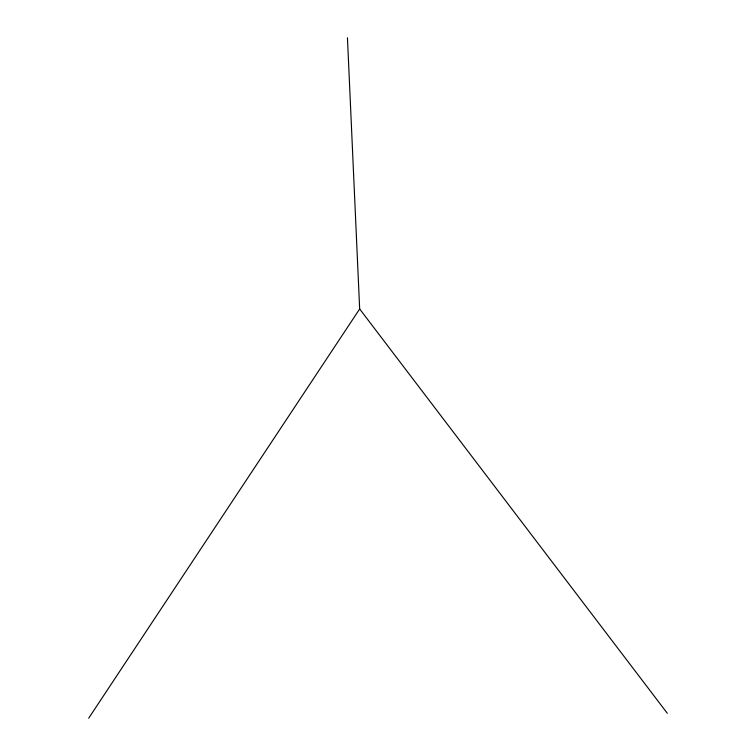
<?xml version="1.0" encoding="UTF-8"?>
<svg xmlns="http://www.w3.org/2000/svg" width="756" height="756" viewBox="0 0 756 756"><rect width="100%" height="100%" fill="white"/><g stroke="black" fill="none" stroke-linecap="round" stroke-linejoin="round"><path stroke-width="1.13" d="M88.688 718.2L359.667 308.977L347.448 37.8M359.667 308.977L667.312 713.286"/></g></svg>
